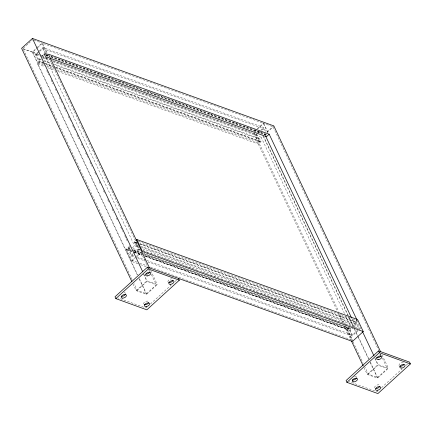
<?xml version="1.0" encoding="UTF-8"?>
<svg xmlns="http://www.w3.org/2000/svg" width="432" height="432" viewBox="0 0 432 432"><rect width="100%" height="100%" fill="white"/><g stroke="black" fill="none" stroke-linecap="round" stroke-linejoin="round"><path stroke-width="0.32" stroke-dasharray="2.16 1.62" d="M23.431 48.157L28.301 43.713M28.793 43.265L32.206 40.154M85.693 181.354L22.945 48.6L32.238 51.97L36.137 48.411M36.623 47.968L41.985 43.076L81.421 126.506M43.578 65.054L37.87 62.98L32.751 52.159L37.141 48.157M37.627 47.709L42.503 43.265L263.245 123.26L267.791 132.883M43.394 63.601L38.956 61.992L35.397 54.475L38.718 51.451M39.193 51.019L42.984 47.558L263.725 127.559L265.912 132.181M44.572 63.342L39.496 61.501L36.223 54.583L39.474 51.619M39.938 51.197L42.725 48.654L263.466 128.655L264.827 131.533M41.434 59.519L38.902 58.601L38.356 59.092L41.531 60.242M40.829 56.84L43.907 54.032L48.352 55.642M48.908 57.818L45.738 56.668L44.318 53.66L44.858 53.168L47.396 54.086M37.87 62.98L39.496 61.501M42.725 48.654L45.992 55.571L47.617 54.092L42.503 43.265M137.273 274.909L37.611 64.076L40.322 61.609L44.761 63.218M45.738 56.668L47.542 55.021M254.47 131.263L263.245 123.26M254.983 131.452L256.937 129.676M257.423 129.227L263.758 123.449L273.051 126.819L378.405 349.693M138.024 263.736L131.679 261.436L125.993 249.41L128.704 246.942L129.973 247.401M137.441 245.695L135.54 245.009L134.12 242.001L135.47 240.764M137.009 262.181L131.938 260.345L126.819 249.518L128.444 248.033L130.982 248.956M140.114 249.712L138.213 249.021L134.946 242.109L135.756 241.364M52.526 60.685L256.138 134.476L257.564 133.175M258.034 132.743L258.984 131.879M260.879 130.151L263.725 127.559M133.294 251.095L130.124 249.944L129.584 250.441L131.485 251.132M132.392 247.876L134.59 245.873L139.034 247.482M135.54 245.009L136.08 244.512L137.986 245.203M258.822 132.889L263.466 128.655M128.444 248.033L131.711 254.95L134.033 252.833M134.498 252.412L138.213 249.021M57.91 71.437L258.352 144.072L261.063 141.604L259.637 138.596L259.097 139.093L54.848 65.07M53.077 61.841L261.128 137.241L262.451 136.037M263.979 134.892L264.962 133.99M266.933 132.197L273.829 125.906M264.281 134.822L265.253 133.931M267.203 132.154L273.051 126.819M131.074 249.68L127.904 248.53L131.458 256.046L134.298 253.454M134.773 253.022L139.039 249.129L135.486 241.612M56.9 69.881L258.611 142.981L260.237 141.496L256.964 134.579L52.083 60.329M131.938 260.345L134.86 257.677M136.809 255.895L141.685 251.451M131.679 261.436L135.124 258.293M135.616 257.845L141.032 252.904M136.161 290.666L146.993 280.784L157.318 284.526L146.486 294.408L136.161 290.666L132.705 283.354M137.219 290.358L146.966 281.464L156.26 284.834L146.513 293.728L137.219 290.358L134.055 283.657M146.966 307.13L145.984 308.032L118.163 297.95M150.417 303.988L171.094 285.125M175.03 281.529L176.51 280.184M145.022 256.306L346.734 329.405L348.991 327.348M139.828 244.069L354.861 321.997L356.665 320.35M145.217 256.181L347.56 329.513L349.186 328.034L352.453 334.946L357.561 330.291M140.017 243.945L355.682 322.105L357.307 320.62L351.599 318.551M349.445 326.938L350.865 329.945L350.325 330.437L145.438 256.187M353.57 327.472L351.81 329.081L143.759 253.681M354.013 327.073L355.331 325.868L351.88 318.557M141.248 247.077L356.281 325.004L356.821 324.508L141.156 246.353M147.949 262.024L352.199 336.042L359.78 329.125L356.227 321.608L139.925 243.221M367.227 374.404L378.059 364.522L388.39 368.264L377.557 378.146L367.227 374.404L364.063 367.702M368.285 374.096L378.038 365.202L387.331 368.572L377.579 377.465L368.285 374.096L365.121 367.4M378.038 390.868L377.05 391.77L349.229 381.688M381.483 387.725L402.16 368.863M406.102 365.272L407.576 363.922M33.928 40.16L41.985 43.076M44.318 53.66L47.488 54.81M51.295 56.187L60.809 59.638M61.441 59.864L68.418 62.397M69.055 62.624L86.179 68.834M86.816 69.061L93.793 71.593M94.424 71.82L108.383 76.88M109.015 77.107L115.992 79.634M116.629 79.866L119.162 80.784M119.799 81.016L133.753 86.071M134.39 86.303L141.367 88.83M145.168 90.212L159.127 95.267M159.759 95.499L166.736 98.026M167.373 98.258L184.496 104.463M185.134 104.695L192.11 107.222M192.742 107.449L205.432 112.05M207.97 112.968L209.871 113.659M210.503 113.886L217.485 116.419M218.117 116.645L232.07 121.705M232.708 121.932L235.246 122.85M235.877 123.082L242.854 125.609M243.491 125.842L257.445 130.896M258.077 131.128L260.615 132.046M261.252 132.278L265.054 133.655L265.907 135.459M50.884 56.56L264.649 134.028L265.226 135.243M47.806 55.539L46.537 55.08L42.984 47.558M50.976 56.689L267.278 135.076M45.992 55.571L48.53 56.489M51.068 57.413L266.733 135.567L265.88 133.763M32.751 52.159L40.997 55.145M41.634 55.377L49.243 58.136M22.869 48.767L39.339 54.734M41.877 55.658L48.843 58.18M36.223 54.583L39.398 55.733M41.936 56.651L51.451 60.102M35.397 54.475L39.204 55.858M42.379 57.008L49.988 59.762M42.925 58.163L49.901 60.691M43.972 60.442L51.586 63.196M54.124 64.12L259.637 138.596M44.064 61.166L51.678 63.92M45.392 63.445L53.006 66.204M55.544 67.122L261.063 141.604M45.203 63.569L54.718 67.019M55.35 67.246L260.237 141.496M45.932 64.525L53.541 67.284M56.079 68.202L259.691 141.993L256.138 134.476M46.748 66.199L54.362 68.958M37.611 64.076L44.588 66.609M47.763 67.754L55.372 70.513M138.472 241.315L350.968 318.325M134.946 242.109L136.847 242.795M134.12 242.001L136.652 242.919M142.835 248.859L355.331 325.868M142.846 250.511L359.78 329.125M143.289 250.862L148.36 252.698M150.898 253.622L154.073 254.772M154.705 254.999L155.974 255.458M158.512 256.381L161.681 257.526M162.319 257.758L173.734 261.895M176.272 262.813L179.442 263.963M180.079 264.195L183.881 265.572M184.518 265.804L199.109 271.091M201.641 272.009L204.817 273.159M205.448 273.391L209.255 274.768M209.893 275L224.478 280.287M227.016 281.205L230.186 282.355M230.823 282.582L234.63 283.964M235.262 284.191L246.683 288.333M249.215 289.251L255.56 291.551M256.198 291.778L259.999 293.161M260.636 293.387L272.052 297.524M274.59 298.447L277.76 299.597M278.397 299.824L285.374 302.351M286.006 302.584L297.427 306.72M299.965 307.643L303.134 308.788M303.766 309.02L307.573 310.397M308.21 310.63L322.796 315.916M325.334 316.834L328.509 317.984M329.141 318.217L332.948 319.594M333.58 319.826L348.17 325.112M350.708 326.03L353.878 327.181M354.515 327.413L358.317 328.79M133.142 248.551L140.119 251.078M133.52 249.874L143.035 253.325M143.667 253.552L349.186 328.034M133.607 250.004L141.221 252.758M133.612 250.598L141.221 253.357M144.396 254.507L348.646 328.525L352.199 336.042M133.931 251.327L143.446 254.772M144.077 255.004L350.865 329.945M134.654 252.283L142.268 255.037M126.819 249.518L131.895 251.359M134.433 252.277L142.042 255.037M125.993 249.41L131.701 251.478M134.239 252.396L141.853 255.155M131.711 254.95L133.618 255.641M136.787 256.792L146.302 260.237M146.939 260.469L352.453 334.946M131.458 256.046L135.265 257.423M137.797 258.347L145.411 261.106M139.547 263.099L147.161 265.858M150.331 267.008L352.042 340.108M140.562 264.654L146.27 266.728M382.055 354.866L388.39 368.264M380.419 353.959L380.997 355.174M382.439 358.22L387.331 368.572M374.895 357.82L378.059 364.522M263.758 123.449L268.078 132.581M356.735 320.139L361.341 329.886M374.868 358.506L378.038 365.202M355.682 322.105L358.954 329.017M354.861 321.997L356.281 325.004M263.304 135.707L348.219 315.349M349.375 317.785L353.975 327.532M354.267 328.136L357.718 335.448M358.009 336.053L368.944 359.197M370.386 362.243L377.579 377.465M263.282 136.399L348.484 316.645M348.77 317.25L353.376 326.997M354.526 329.432L357.982 336.739M358.268 337.349L368.631 359.267M370.073 362.313L377.557 378.146M261.128 137.241L344.617 313.853M345.767 316.289L350.082 325.426M347.56 329.513L352.679 340.34M254.588 133.558L338.639 311.375M340.076 314.42L345.26 325.382M345.546 325.987L352.744 341.215M353.03 341.82L363.107 363.134M254.065 133.358L258.611 142.981M346.734 329.405L351.853 340.232M258.352 144.072L337.273 311.035M338.423 313.47L343.035 323.217M344.185 325.658L350.811 339.671M150.698 270.513L157.318 284.526M81.707 127.111L85.741 135.637M86.027 136.247L146.761 264.735M151.367 274.482L156.26 284.834M43.907 54.032L134.59 245.873M143.829 274.082L146.993 280.784M143.516 274.158L146.966 281.464M42.406 61.506L44.42 65.767M46.721 70.643L48.735 74.903M51.041 79.774L53.055 84.04M55.361 88.911L57.375 93.172M59.389 97.438L61.69 102.308M63.995 107.179L66.01 111.445M68.315 116.316L70.33 120.582M72.63 125.453L74.644 129.713M76.95 134.59L78.964 138.85M81.27 143.721L83.284 147.987M85.585 152.858L87.599 157.118M89.905 161.995L91.919 166.255M94.797 172.346L96.239 175.392M99.117 181.483L100.553 184.529M103.437 190.615L104.873 193.66M107.752 199.751L109.193 202.797M112.072 208.888L113.8 212.544M116.392 218.025L117.828 221.065M120.706 227.156L122.72 231.422M124.74 235.683L127.327 241.164M129.346 245.43L130.783 248.476M128.704 246.942L130.124 249.944M38.902 58.601L40.322 61.609M32.238 51.97L137.592 274.849M139.315 278.5L146.513 293.728M139.288 279.175L146.486 294.408M85.984 181.964L132.327 280.006M379.739 354.17A2.803 1.561 -25.3 0 1 380.997 355.25M399.065 365.596A2.803 1.561 -25.3 0 1 400.993 362.999A2.803 1.561 -25.3 0 1 404.158 363.258M374.695 387.828A2.803 1.561 -25.3 0 1 376.623 385.231A2.803 1.561 -25.3 0 1 379.787 385.49M354.488 376.456A2.803 1.561 -25.3 0 1 356.616 377.314M148.673 270.427A2.803 1.561 -25.3 0 1 149.926 271.507M167.999 281.858A2.803 1.561 -25.3 0 1 170.267 279.115A2.803 1.561 -25.3 0 1 173.162 279.931M143.629 304.09A2.803 1.561 -25.3 0 1 145.557 301.487A2.803 1.561 -25.3 0 1 148.716 301.752M124.07 292.653A2.803 1.561 -25.3 0 1 125.55 293.576"/><path stroke-width="0.65" d="M380.619 351.821L273.829 125.906L32.432 38.426L21.6 48.308L131.841 281.529M135.923 240.354L136.825 239.528L357.566 319.523L363.253 331.555L352.42 341.437L147.496 267.16L115.004 296.8L115.857 298.609L146.837 309.836L179.334 280.19L178.481 278.386M356.746 319.432L269.185 134.195L266.479 136.663L50.177 58.277M115.857 298.609L148.349 268.963L179.334 280.19M378.567 350.897L346.07 380.543L346.923 382.347L377.903 393.574L410.4 363.928L409.547 362.124L378.567 350.897L379.42 352.701L410.4 363.928M346.923 382.347L379.42 352.701M269.185 134.195L48.443 54.194L149.542 268.072M363.253 331.555L142.511 251.559L136.825 239.528M362.794 332.23L374.031 355.99M265.799 136.463L351.589 317.952M351.389 340.891L363.199 365.872M147.496 267.16L148.349 268.963M32.432 38.426L142.673 271.647M380.889 355.709A2.803 1.561 -25.3 0 1 376.483 357.734M403.85 364.613A2.803 1.561 -25.3 0 1 399.719 366.158M379.755 386.365A2.803 1.561 -25.3 0 1 375.878 388.498M356.578 377.762A2.803 1.561 -25.3 0 1 352.296 380.025M149.823 271.971A2.803 1.561 -25.3 0 1 145.946 274.109M173.059 280.39A2.803 1.561 -25.3 0 1 168.647 282.42M148.684 302.621A2.803 1.561 -25.3 0 1 144.277 304.652M125.296 294.5A2.803 1.561 -25.3 0 1 121.23 296.287M377.357 390.29A2.803 1.561 -25.3 0 0 380.641 387.293A2.803 1.561 -25.3 0 0 376.288 387.812A2.803 1.561 -25.3 0 0 377.357 390.29M353.722 381.893A2.803 1.561 -25.3 0 0 357.469 379.123A2.803 1.561 -25.3 0 0 353.381 379.118A2.803 1.561 -25.3 0 0 353.722 381.893M401.728 368.059A2.803 1.561 -25.3 0 0 405.011 365.062A2.803 1.561 -25.3 0 0 400.658 365.575A2.803 1.561 -25.3 0 0 401.728 368.059M378.491 359.635A2.803 1.561 -25.3 0 0 381.775 356.643A2.803 1.561 -25.3 0 0 377.422 357.156A2.803 1.561 -25.3 0 0 378.491 359.635M146.286 306.553A2.803 1.561 -25.3 0 0 149.569 303.556A2.803 1.561 -25.3 0 0 145.217 304.069A2.803 1.561 -25.3 0 0 146.286 306.553M122.656 298.156A2.803 1.561 -25.3 0 0 126.403 295.38A2.803 1.561 -25.3 0 0 122.315 295.38A2.803 1.561 -25.3 0 0 122.656 298.156M170.662 284.315A2.803 1.561 -25.3 0 0 173.945 281.324A2.803 1.561 -25.3 0 0 169.592 281.837A2.803 1.561 -25.3 0 0 170.662 284.315M147.425 275.897A2.803 1.561 -25.3 0 0 150.709 272.9A2.803 1.561 -25.3 0 0 146.356 273.418A2.803 1.561 -25.3 0 0 147.425 275.897"/></g></svg>
